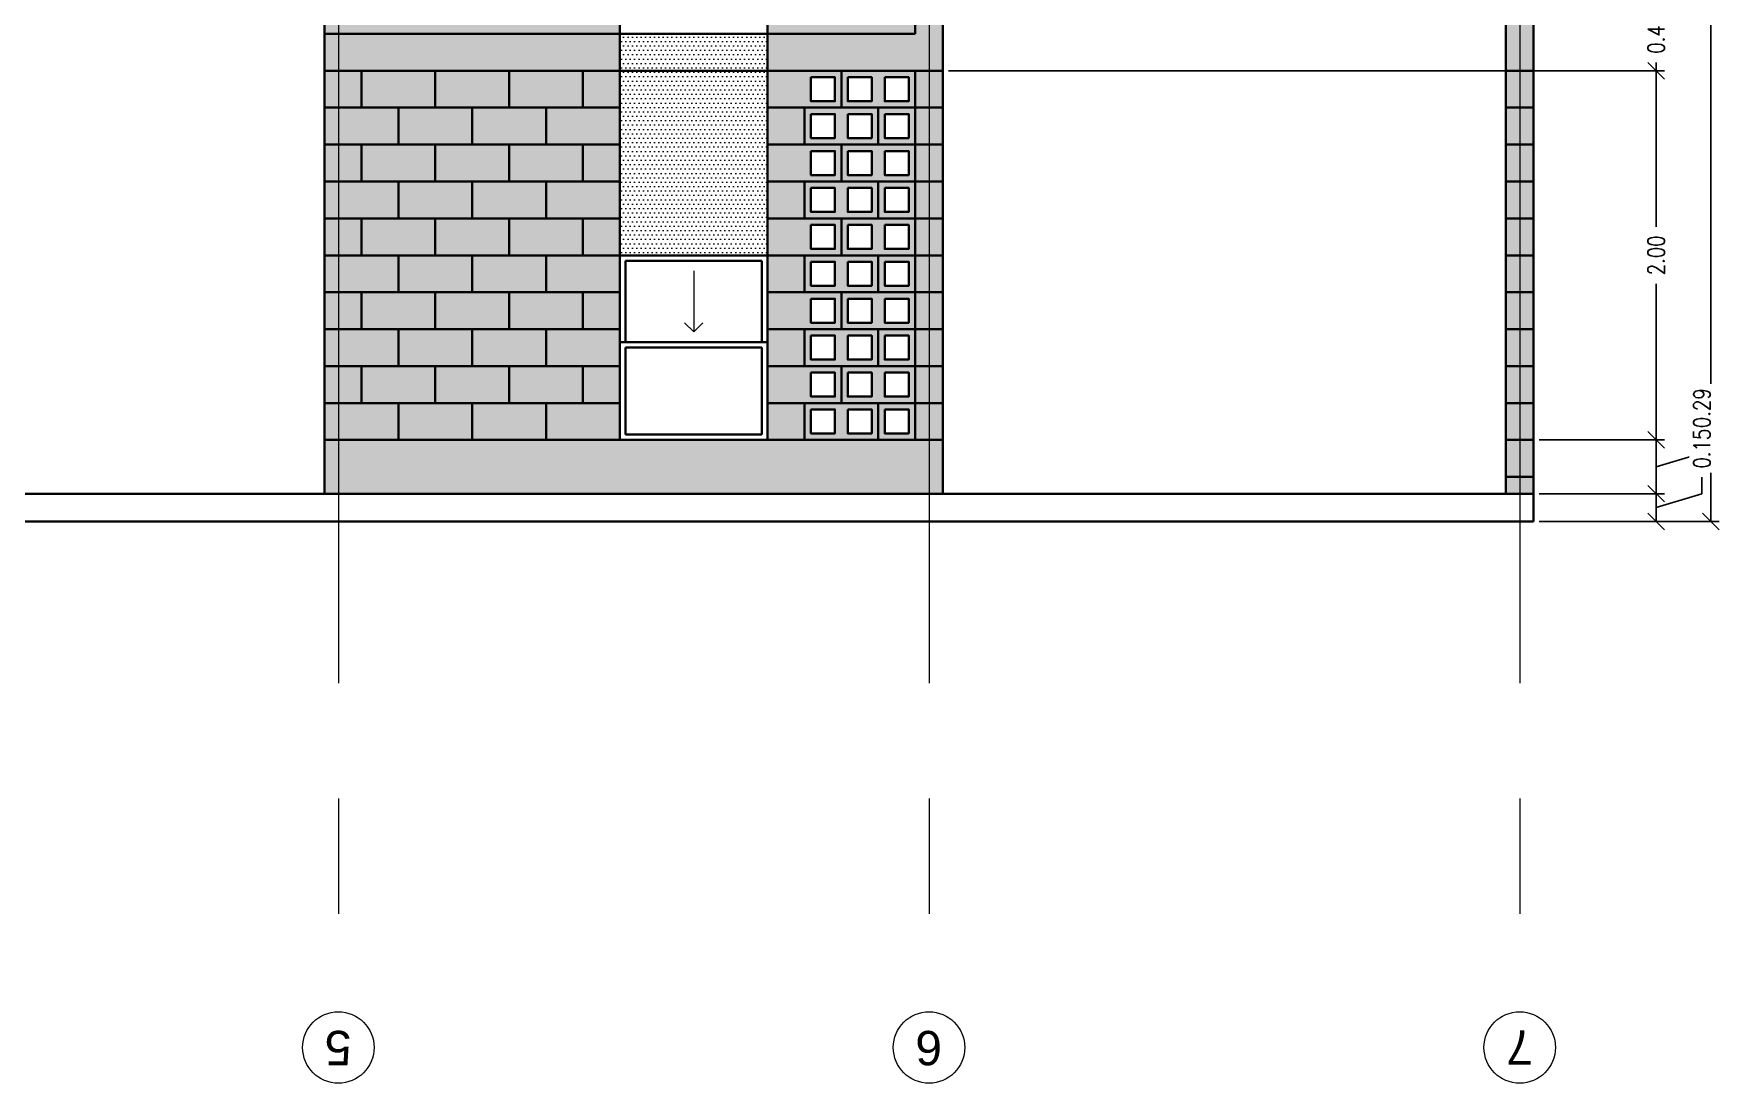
# Model space of a CAD drawing. Header units: metres. Extents: x -255 to -21, y -382 to -241.
# Drawn here: x -32.32 to -23.17, y -270.99 to -265.3 of the extents above; entities that cross this region are included whole.
import ezdxf

# ---------------------------------------------------------------- set-up
doc = ezdxf.new("R2010")
doc.units = ezdxf.units.M
doc.header["$LTSCALE"] = 5
doc.header["$MEASUREMENT"] = 0
doc.linetypes.add('CENTER2', pattern=[1.125, 0.75, -0.125, 0.125, -0.125])
doc.linetypes.add('HIDDEN', pattern=[0.375, 0.25, -0.125])
doc.layers.get('0').update_dxf_attribs({"color": 30})
for name, color, linetype, lineweight in [('A-ANNO-DIMS', 3, 'Continuous', 18), ('A-ANNO-SYMB', 3, 'Continuous', 18), ('A-ANNO-TEXT', 3, 'Continuous', 18), ('A-ELEV-MBE1', 7, 'Continuous', 35), ('A-ELEV-OVHD', 3, 'HIDDEN', 18), ('A-ELEV-PATT', 8, 'Continuous', 18)]:
    doc.layers.add(name, color=color, linetype=linetype, lineweight=lineweight)
doc.styles.add('E-ROMANS', font='romans.shx', dxfattribs={"width": 0.8})
doc.styles.get("Standard").update_dxf_attribs({"font": 'arial.ttf'})
doc.dimstyles.new('E-0050_TICK_18', dxfattribs={"dimscale": 0.001, "dimtxt": 90, "dimasz": 90, "dimexe": 45, "dimexo": 30, "dimgap": 45, "dimtad": 0, "dimzin": 0, "dimdsep": 46, "dimtxsty": 'E-ROMANS', "dimblk": 'OBLIQUE', "dimcen": 45, "dimclrd": 256, "dimclre": 256, "dimclrt": 256, "dimadec": 0, "dimazin": 0, "dimtfac": 1, "dimtmove": 1, "dimatfit": 3, "dimldrblk": 'OPEN90', "dimfxl": 1, "dimtfill": 1, "dimtolj": 1, "dimtzin": 0, "dimarcsym": 0})
pattern_1 = [(180, (0, 0), (-0.01984375, -0.0396875), [0, -0.0396875])]

# ---------------------------------------------------------------- blocks, each defined once
blk = doc.blocks.new('_Oblique')
at = {"color": 0, "linetype": 'ByBlock', "lineweight": -2}
blk.add_line((-0.5, -0.5), (0.5, 0.5), dxfattribs=at)
blk = doc.blocks.new('*D262')
at = {"layer": 'A-ANNO-DIMS', "lineweight": -2, "transparency": 16777216}
for p, q in [((-24.1633, -260.3012), (-23.1882, -260.3012)), ((-23.2332, -260.3012), (-23.2332, -263.9653)), ((-23.2332, -267.9421), (-23.2332, -264.2781)), ((-24.1633, -267.9421), (-23.1882, -267.9421))]:
    blk.add_line(p, q, dxfattribs=at)
at = {"layer": 'A-ANNO-DIMS', "lineweight": -2, "transparency": 16777216, "xscale": 0.09, "yscale": 0.09, "zscale": 0.09}
for p, rotation in [((-23.2332, -260.3012), 90), ((-23.2332, -267.9421), 270)]:
    blk.add_blockref('_Oblique', p, dxfattribs=dict(at, rotation=rotation))
at = {"layer": 'A-ANNO-DIMS', "transparency": 16777216, "insert": (-23.2332, -264.1217), "char_height": 0.09, "attachment_point": 5, "rotation": 90, "style": 'E-ROMANS', "bg_fill": 3, "box_fill_scale": 1.25, "bg_fill_color": 256, "bg_fill_true_color": 13158600, "bg_fill_transparency": 0}
blk.add_mtext('\\A1;7.64', dxfattribs=at)
blk = doc.blocks.new('_Open90')
at = {"color": 0, "linetype": 'ByBlock', "lineweight": -2}
for p, q in [((0, 0), (-1, 0)), ((-0.5, 0.5), (0, 0)), ((0, 0), (-0.5, -0.5))]:
    blk.add_line(p, q, dxfattribs=at)
blk = doc.blocks.new('*D417')
at = {"layer": 'A-ANNO-DIMS', "lineweight": -2, "transparency": 16777216}
for p, q in [((-27.3633, -265.1012), (-23.4839, -265.1012)), ((-23.5289, -265.1012), (-23.5289, -265.1465)), ((-27.3633, -265.5012), (-23.4839, -265.5012)), ((-23.5289, -265.5012), (-23.5289, -265.4559))]:
    blk.add_line(p, q, dxfattribs=at)
at = {"layer": 'A-ANNO-DIMS', "lineweight": -2, "transparency": 16777216, "xscale": 0.09, "yscale": 0.09, "zscale": 0.09}
for p, rotation in [((-23.5289, -265.1012), 90), ((-23.5289, -265.5012), 270)]:
    blk.add_blockref('_Oblique', p, dxfattribs=dict(at, rotation=rotation))
at = {"layer": 'A-ANNO-DIMS', "transparency": 16777216, "insert": (-23.5289, -265.3012), "char_height": 0.09, "attachment_point": 5, "rotation": 90, "style": 'E-ROMANS', "bg_fill": 3, "box_fill_scale": 1.25, "bg_fill_color": 256, "bg_fill_true_color": 13158600, "bg_fill_transparency": 0}
blk.add_mtext('\\A1;0.40', dxfattribs=at)
blk = doc.blocks.new('*D418')
at = {"layer": 'A-ANNO-DIMS', "lineweight": -2, "transparency": 16777216}
for p, q in [((-27.3633, -265.5012), (-23.4839, -265.5012)), ((-23.5289, -265.5012), (-23.5289, -266.3465)), ((-23.5289, -267.5012), (-23.5289, -266.6559)), ((-24.1633, -267.5012), (-23.4839, -267.5012))]:
    blk.add_line(p, q, dxfattribs=at)
at = {"layer": 'A-ANNO-DIMS', "lineweight": -2, "transparency": 16777216, "xscale": 0.09, "yscale": 0.09, "zscale": 0.09}
for p, rotation in [((-23.5289, -265.5012), 90), ((-23.5289, -267.5012), 270)]:
    blk.add_blockref('_Oblique', p, dxfattribs=dict(at, rotation=rotation))
at = {"layer": 'A-ANNO-DIMS', "transparency": 16777216, "insert": (-23.5289, -266.5012), "char_height": 0.09, "attachment_point": 5, "rotation": 90, "style": 'E-ROMANS', "bg_fill": 3, "box_fill_scale": 1.25, "bg_fill_color": 256, "bg_fill_true_color": 13158600, "bg_fill_transparency": 0}
blk.add_mtext('\\A1;2.00', dxfattribs=at)
blk = doc.blocks.new('*D419')
at = {"layer": 'A-ANNO-DIMS', "lineweight": -2, "transparency": 16777216}
for p, q in [((-24.1633, -267.5012), (-23.4839, -267.5012)), ((-23.5289, -267.5012), (-23.5289, -267.7921)), ((-23.2814, -267.5724), (-23.2814, -267.4824)), ((-23.5289, -267.6467), (-23.2814, -267.5724)), ((-24.1633, -267.7921), (-23.4839, -267.7921))]:
    blk.add_line(p, q, dxfattribs=at)
at = {"layer": 'A-ANNO-DIMS', "lineweight": -2, "transparency": 16777216, "xscale": 0.09, "yscale": 0.09, "zscale": 0.09}
for p, rotation in [((-23.5289, -267.5012), 90), ((-23.5289, -267.7921), 270)]:
    blk.add_blockref('_Oblique', p, dxfattribs=dict(at, rotation=rotation))
at = {"layer": 'A-ANNO-DIMS', "transparency": 16777216, "insert": (-23.2814, -267.3294), "char_height": 0.09, "attachment_point": 5, "rotation": 90, "style": 'E-ROMANS', "bg_fill": 3, "box_fill_scale": 1.25, "bg_fill_color": 256, "bg_fill_true_color": 13158600, "bg_fill_transparency": 0}
blk.add_mtext('\\A1;0.29', dxfattribs=at)
blk = doc.blocks.new('*D420')
at = {"layer": 'A-ANNO-DIMS', "lineweight": -2, "transparency": 16777216}
for p, q in [((-23.2814, -267.7929), (-23.2814, -267.7029)), ((-24.1633, -267.7921), (-23.4839, -267.7921)), ((-23.5289, -267.7921), (-23.5289, -267.9421)), ((-23.5289, -267.8671), (-23.2814, -267.7929)), ((-24.1633, -267.9421), (-23.4839, -267.9421))]:
    blk.add_line(p, q, dxfattribs=at)
at = {"layer": 'A-ANNO-DIMS', "lineweight": -2, "transparency": 16777216, "xscale": 0.09, "yscale": 0.09, "zscale": 0.09}
for p, rotation in [((-23.5289, -267.7921), 90), ((-23.5289, -267.9421), 270)]:
    blk.add_blockref('_Oblique', p, dxfattribs=dict(at, rotation=rotation))
at = {"layer": 'A-ANNO-DIMS', "transparency": 16777216, "insert": (-23.2814, -267.5482), "char_height": 0.09, "attachment_point": 5, "rotation": 90, "style": 'E-ROMANS', "bg_fill": 3, "box_fill_scale": 1.25, "bg_fill_color": 256, "bg_fill_true_color": 13158600, "bg_fill_transparency": 0}
blk.add_mtext('\\A1;0.15', dxfattribs=at)

msp = doc.modelspace()

# ---------------------------------------------------------------- hatches: boundary and pattern name
at = {"layer": 'A-ELEV-PATT'}
h = msp.add_hatch(dxfattribs=at)
h.set_pattern_fill('DOTS', color=256, scale=0.015, style=0)
h.set_pattern_definition([(180, (0, 0), (-0.01190625, -0.0238125), [0, -0.0238125])])
h.paths.add_polyline_path([(-29.1433, -266.5012), (-28.3433, -266.5012), (-28.3433, -265.3012), (-29.1433, -265.3012)])

# ---------------------------------------------------------------- linework, layer by layer
at = {"layer": 'A-ANNO-SYMB', "linetype": 'CENTER2'}
for p, q in [((-30.6683, -259.4428), (-30.6683, -270.5982)), ((-27.4683, -259.4428), (-27.4683, -270.5982)), ((-24.2683, -259.4428), (-24.2683, -270.5982))]:
    msp.add_line(p, q, dxfattribs=at)
for centre in [(-30.6683, -270.7917), (-27.4683, -270.7917), (-24.2683, -270.7917)]:
    msp.add_circle(centre, 0.1935, dxfattribs=at)
at = {"layer": 'A-ELEV-MBE1'}
for p, q in [((-30.7433, -267.7921), (-30.7433, -262.9012)), ((-27.3933, -267.7921), (-27.3933, -262.9012)), ((-24.3433, -267.7921), (-24.3433, -262.9012)), ((-29.1433, -265.3012), (-29.1433, -263.9012)), ((-28.3433, -265.3012), (-28.3433, -263.9012)), ((-27.5433, -265.3012), (-27.5433, -265.1012)), ((-27.5433, -265.3012), (-30.7433, -265.3012)), ((-29.1433, -267.5012), (-29.1433, -265.3012)), ((-29.1433, -265.3012), (-28.3433, -265.3012)), ((-28.3433, -267.5012), (-28.3433, -265.3012)), ((-27.3933, -265.5012), (-30.7433, -265.5012)), ((-30.5433, -265.7012), (-30.5433, -265.5012)), ((-30.1433, -265.7012), (-30.1433, -265.5012)), ((-29.7433, -265.7012), (-29.7433, -265.5012)), ((-29.3433, -265.7012), (-29.3433, -265.5012)), ((-27.9433, -265.5012), (-27.9433, -265.7012)), ((-27.5433, -265.5012), (-27.5433, -267.5012)), ((-30.7433, -265.7012), (-29.1433, -265.7012)), ((-30.3433, -265.9012), (-30.3433, -265.7012)), ((-29.9433, -265.9012), (-29.9433, -265.7012)), ((-29.5433, -265.9012), (-29.5433, -265.7012)), ((-28.3433, -265.7012), (-27.5433, -265.7012)), ((-28.1432, -265.7012), (-28.1432, -265.9012)), ((-27.7432, -265.7012), (-27.7432, -265.9012)), ((-27.5433, -265.7012), (-27.3933, -265.7012)), ((-30.7433, -265.9012), (-29.1433, -265.9012)), ((-30.5433, -266.1012), (-30.5433, -265.9012)), ((-30.1433, -266.1012), (-30.1433, -265.9012)), ((-29.7433, -266.1012), (-29.7433, -265.9012)), ((-29.3433, -266.1012), (-29.3433, -265.9012)), ((-28.3433, -265.9012), (-27.5433, -265.9012)), ((-27.9433, -265.9012), (-27.9433, -266.1012)), ((-27.5433, -265.9012), (-27.3933, -265.9012)), ((-30.7433, -266.1012), (-29.1433, -266.1012)), ((-30.3433, -266.3012), (-30.3433, -266.1012)), ((-29.9433, -266.3012), (-29.9433, -266.1012)), ((-29.5433, -266.3012), (-29.5433, -266.1012)), ((-28.3433, -266.1012), (-27.5433, -266.1012)), ((-28.1432, -266.1012), (-28.1432, -266.3012)), ((-28.1432, -266.1012), (-28.1432, -266.3012)), ((-27.7432, -266.1012), (-27.7432, -266.3012)), ((-27.7432, -266.1012), (-27.7432, -266.3012)), ((-27.5433, -266.1012), (-27.3933, -266.1012)), ((-30.7433, -266.3012), (-29.1433, -266.3012)), ((-30.5433, -266.5012), (-30.5433, -266.3012)), ((-30.1433, -266.5012), (-30.1433, -266.3012)), ((-29.7433, -266.5012), (-29.7433, -266.3012)), ((-29.3433, -266.5012), (-29.3433, -266.3012)), ((-28.3433, -266.3012), (-27.5433, -266.3012)), ((-27.9433, -266.3012), (-27.9433, -266.5012)), ((-27.9433, -266.3012), (-27.9433, -266.5012)), ((-27.5433, -266.3012), (-27.3933, -266.3012)), ((-30.7433, -266.5012), (-29.1433, -266.5012)), ((-30.3433, -266.7012), (-30.3433, -266.5012)), ((-29.9433, -266.7012), (-29.9433, -266.5012)), ((-29.5433, -266.7012), (-29.5433, -266.5012)), ((-29.1433, -266.5012), (-28.3433, -266.5012)), ((-28.3433, -266.5012), (-27.5433, -266.5012)), ((-28.1432, -266.5012), (-28.1432, -266.7012)), ((-28.1432, -266.5012), (-28.1432, -266.7012)), ((-27.7432, -266.5012), (-27.7432, -266.7012)), ((-27.7432, -266.5012), (-27.7432, -266.7012)), ((-27.5433, -266.5012), (-27.3933, -266.5012)), ((-29.1133, -266.5312), (-28.3733, -266.5312)), ((-29.1133, -266.9712), (-29.1133, -266.5312)), ((-28.3733, -266.9712), (-28.3733, -266.5312)), ((-30.7433, -266.7012), (-29.1433, -266.7012)), ((-30.5433, -266.9012), (-30.5433, -266.7012)), ((-30.1433, -266.9012), (-30.1433, -266.7012)), ((-29.7433, -266.9012), (-29.7433, -266.7012)), ((-29.3433, -266.9012), (-29.3433, -266.7012)), ((-28.3433, -266.7012), (-27.5433, -266.7012)), ((-27.9433, -266.7012), (-27.9433, -266.9012)), ((-27.9433, -266.7012), (-27.9433, -266.9012)), ((-27.5433, -266.7012), (-27.3933, -266.7012)), ((-30.7433, -266.9012), (-29.1433, -266.9012)), ((-30.3433, -267.1012), (-30.3433, -266.9012)), ((-29.9433, -267.1012), (-29.9433, -266.9012)), ((-29.5433, -267.1012), (-29.5433, -266.9012)), ((-28.3433, -266.9012), (-27.5433, -266.9012)), ((-28.1432, -266.9012), (-28.1432, -267.1012)), ((-28.1432, -266.9012), (-28.1432, -267.1012)), ((-27.7432, -266.9012), (-27.7432, -267.1012)), ((-27.7432, -266.9012), (-27.7432, -267.1012)), ((-27.5433, -266.9012), (-27.3933, -266.9012)), ((-29.1133, -267.4712), (-29.1133, -267.0012)), ((-28.3733, -267.4712), (-28.3733, -267.0012)), ((-30.7433, -267.1012), (-29.1433, -267.1012)), ((-30.5433, -267.3012), (-30.5433, -267.1012)), ((-30.1433, -267.3012), (-30.1433, -267.1012)), ((-29.7433, -267.3012), (-29.7433, -267.1012)), ((-29.3433, -267.3012), (-29.3433, -267.1012)), ((-28.3433, -267.1012), (-27.5433, -267.1012)), ((-27.9433, -267.1012), (-27.9433, -267.3012)), ((-27.9433, -267.1012), (-27.9433, -267.3012)), ((-27.5433, -267.1012), (-27.3933, -267.1012)), ((-30.7433, -267.3012), (-29.1433, -267.3012)), ((-30.3433, -267.5012), (-30.3433, -267.3012)), ((-29.9433, -267.5012), (-29.9433, -267.3012)), ((-29.5433, -267.5012), (-29.5433, -267.3012)), ((-28.3433, -267.3012), (-27.5433, -267.3012)), ((-28.1432, -267.3012), (-28.1432, -267.5012)), ((-28.1432, -267.3012), (-28.1432, -267.5012)), ((-27.7432, -267.3012), (-27.7432, -267.5012)), ((-27.7432, -267.3012), (-27.7432, -267.5012)), ((-27.5433, -267.3012), (-27.3933, -267.3012)), ((-30.7433, -267.5012), (-29.1433, -267.5012)), ((-29.1433, -267.5012), (-28.3433, -267.5012)), ((-29.1133, -267.4712), (-28.3733, -267.4712)), ((-28.3433, -267.5012), (-27.5433, -267.5012)), ((-27.5433, -267.5012), (-27.3933, -267.5012)), ((-43.5433, -267.7921), (-24.1933, -267.7921)), ((-24.1933, -267.7921), (-24.1933, -267.9421)), ((-43.5433, -267.9421), (-24.1933, -267.9421))]:
    msp.add_line(p, q, dxfattribs=at)
for points in [[(-28.3433, -267.5012), (-29.1433, -267.5012), (-29.1433, -263.9012), (-28.3433, -263.9012)], [(-28.1083, -265.5362), (-27.9783, -265.5362), (-27.9783, -265.6662), (-28.1083, -265.6662)], [(-27.9083, -265.5362), (-27.7783, -265.5362), (-27.7783, -265.6662), (-27.9083, -265.6662)], [(-27.7083, -265.5362), (-27.5783, -265.5362), (-27.5783, -265.6662), (-27.7083, -265.6662)], [(-28.1083, -265.7362), (-27.9783, -265.7362), (-27.9783, -265.8662), (-28.1083, -265.8662)], [(-27.9083, -265.7362), (-27.7783, -265.7362), (-27.7783, -265.8662), (-27.9083, -265.8662)], [(-27.7083, -265.7362), (-27.5783, -265.7362), (-27.5783, -265.8662), (-27.7083, -265.8662)], [(-28.1083, -265.9362), (-27.9783, -265.9362), (-27.9783, -266.0662), (-28.1083, -266.0662)], [(-27.9083, -265.9362), (-27.7783, -265.9362), (-27.7783, -266.0662), (-27.9083, -266.0662)], [(-27.7083, -265.9362), (-27.5783, -265.9362), (-27.5783, -266.0662), (-27.7083, -266.0662)], [(-28.1083, -266.1362), (-27.9783, -266.1362), (-27.9783, -266.2662), (-28.1083, -266.2662)], [(-27.9083, -266.1362), (-27.7783, -266.1362), (-27.7783, -266.2662), (-27.9083, -266.2662)], [(-27.7083, -266.1362), (-27.5783, -266.1362), (-27.5783, -266.2662), (-27.7083, -266.2662)], [(-28.1083, -266.3362), (-27.9783, -266.3362), (-27.9783, -266.4662), (-28.1083, -266.4662)], [(-27.9083, -266.3362), (-27.7783, -266.3362), (-27.7783, -266.4662), (-27.9083, -266.4662)], [(-27.7083, -266.3362), (-27.5783, -266.3362), (-27.5783, -266.4662), (-27.7083, -266.4662)], [(-28.1083, -266.5362), (-27.9783, -266.5362), (-27.9783, -266.6662), (-28.1083, -266.6662)], [(-27.9083, -266.5362), (-27.7783, -266.5362), (-27.7783, -266.6662), (-27.9083, -266.6662)], [(-27.7083, -266.5362), (-27.5783, -266.5362), (-27.5783, -266.6662), (-27.7083, -266.6662)], [(-28.1083, -266.7362), (-27.9783, -266.7362), (-27.9783, -266.8662), (-28.1083, -266.8662)], [(-27.9083, -266.7362), (-27.7783, -266.7362), (-27.7783, -266.8662), (-27.9083, -266.8662)], [(-27.7083, -266.7362), (-27.5783, -266.7362), (-27.5783, -266.8662), (-27.7083, -266.8662)], [(-28.1083, -266.9362), (-27.9783, -266.9362), (-27.9783, -267.0662), (-28.1083, -267.0662)], [(-27.9083, -266.9362), (-27.7783, -266.9362), (-27.7783, -267.0662), (-27.9083, -267.0662)], [(-27.7083, -266.9362), (-27.5783, -266.9362), (-27.5783, -267.0662), (-27.7083, -267.0662)], [(-28.1083, -267.1362), (-27.9783, -267.1362), (-27.9783, -267.2662), (-28.1083, -267.2662)], [(-27.9083, -267.1362), (-27.7783, -267.1362), (-27.7783, -267.2662), (-27.9083, -267.2662)], [(-27.7083, -267.1362), (-27.5783, -267.1362), (-27.5783, -267.2662), (-27.7083, -267.2662)], [(-28.1083, -267.3362), (-27.9783, -267.3362), (-27.9783, -267.4662), (-28.1083, -267.4662)], [(-27.9083, -267.3362), (-27.7783, -267.3362), (-27.7783, -267.4662), (-27.9083, -267.4662)], [(-27.7083, -267.3362), (-27.5783, -267.3362), (-27.5783, -267.4662), (-27.7083, -267.4662)]]:
    msp.add_lwpolyline(points, close=True, dxfattribs=at)
for points in [[(-28.3433, -266.9712), (-29.1433, -266.9712)], [(-28.3733, -267.0012), (-29.1133, -267.0012)]]:
    msp.add_lwpolyline(points, dxfattribs=at)
at = {"layer": 'A-ELEV-OVHD'}
for points in [[(-28.7433, -266.5856), (-28.7433, -266.9161)], [(-28.7933, -266.8661), (-28.7433, -266.9161)], [(-28.6933, -266.8661), (-28.7433, -266.9161)]]:
    msp.add_lwpolyline(points, dxfattribs=at)

# ---------------------------------------------------------------- texts
at = {"layer": 'A-ANNO-TEXT', "char_height": 0.186083, "attachment_point": 5, "rotation": 180}
for s, insert in [('{\\fArial|b0|i0|c0|p34;5}', (-30.6697, -270.7933)), ('{\\fArial|b0|i0|c0|p34;6}', (-27.4695, -270.7937)), ('{\\fArial|b0|i0|c0|p34;7}', (-24.2683, -270.7917))]:
    msp.add_mtext(s, dxfattribs=dict(at, insert=insert))

# ---------------------------------------------------------------- next in the draw order: dimensions: what is measured, and where the dimension line sits
at = {"layer": 'A-ANNO-DIMS', "color": 8}
dim = msp.add_linear_dim(base=(-23.2332, -267.9421), p1=(-24.1933, -260.3012), p2=(-24.1933, -267.9421), angle=270, dimstyle='E-0050_TICK_18', dxfattribs=at)
dim.commit()
dim.dimension.update_dxf_attribs({"geometry": '*D262', "text_midpoint": (-23.2332, -264.1217)})

# ---------------------------------------------------------------- next in the draw order: linework, layer by layer
at = {"layer": 'A-ELEV-MBE1'}
msp.add_line((-24.1933, -267.7921), (-24.1933, -260.1012), dxfattribs=at)

# ---------------------------------------------------------------- next in the draw order: dimensions: what is measured, and where the dimension line sits
at = {"layer": 'A-ANNO-DIMS'}
dim = msp.add_linear_dim(base=(-23.5289, -265.5012), p1=(-27.3933, -265.1012), p2=(-27.3933, -265.5012), angle=270, dimstyle='E-0050_TICK_18', dxfattribs=at)
dim.commit()
dim.dimension.update_dxf_attribs({"geometry": '*D417', "text_midpoint": (-23.5289, -265.3012)})

# ---------------------------------------------------------------- next in the draw order: dimensions: what is measured, and where the dimension line sits
dim = msp.add_linear_dim(base=(-23.5289, -267.5012), p1=(-27.3933, -265.5012), p2=(-24.1933, -267.5012), angle=270, dimstyle='E-0050_TICK_18', dxfattribs=at)
dim.commit()
dim.dimension.update_dxf_attribs({"geometry": '*D418', "text_midpoint": (-23.5289, -266.5012)})

# ---------------------------------------------------------------- next in the draw order: hatches: boundary and pattern name
at = {"layer": 'A-ELEV-PATT'}
h = msp.add_hatch(dxfattribs=at)
h.set_pattern_fill('DOTS', color=256, scale=0.025, style=0)
h.set_pattern_definition(pattern_1)
h.paths.add_polyline_path([(-30.7433, -267.7921), (-27.3933, -267.7921), (-27.3933, -262.9012), (-30.7433, -262.9012)])
h.paths.add_polyline_path([(-29.1433, -263.9012), (-28.3433, -263.9012), (-28.3433, -267.5012), (-29.1433, -267.5012)], flags=16)
h.paths.add_polyline_path([(-28.1083, -265.7362), (-27.9783, -265.7362), (-27.9783, -265.8662), (-28.1083, -265.8662)], flags=16)
h.paths.add_polyline_path([(-28.1083, -265.6662), (-28.1083, -265.5362), (-27.9783, -265.5362), (-27.9783, -265.6662)], flags=16)
h.paths.add_polyline_path([(-28.1083, -265.9362), (-27.9783, -265.9362), (-27.9783, -266.0662), (-28.1083, -266.0662)], flags=16)
h.paths.add_polyline_path([(-28.1083, -266.1362), (-27.9783, -266.1362), (-27.9783, -266.2662), (-28.1083, -266.2662)], flags=16)
h.paths.add_polyline_path([(-28.1083, -266.3362), (-27.9783, -266.3362), (-27.9783, -266.4662), (-28.1083, -266.4662)], flags=16)
h.paths.add_polyline_path([(-28.1083, -266.5362), (-27.9783, -266.5362), (-27.9783, -266.6662), (-28.1083, -266.6662)], flags=16)
h.paths.add_polyline_path([(-27.9083, -265.7362), (-27.7783, -265.7362), (-27.7783, -265.8662), (-27.9083, -265.8662)], flags=16)
h.paths.add_polyline_path([(-27.9083, -265.6662), (-27.9083, -265.5362), (-27.7783, -265.5362), (-27.7783, -265.6662)], flags=16)
h.paths.add_polyline_path([(-27.9083, -265.9362), (-27.7783, -265.9362), (-27.7783, -266.0662), (-27.9083, -266.0662)], flags=16)
h.paths.add_polyline_path([(-27.9083, -266.1362), (-27.7783, -266.1362), (-27.7783, -266.2662), (-27.9083, -266.2662)], flags=16)
h.paths.add_polyline_path([(-28.1083, -266.7362), (-27.9783, -266.7362), (-27.9783, -266.8662), (-28.1083, -266.8662)], flags=16)
h.paths.add_polyline_path([(-27.9083, -266.3362), (-27.7783, -266.3362), (-27.7783, -266.4662), (-27.9083, -266.4662)], flags=16)
h.paths.add_polyline_path([(-27.9083, -266.5362), (-27.7783, -266.5362), (-27.7783, -266.6662), (-27.9083, -266.6662)], flags=16)
h.paths.add_polyline_path([(-28.1083, -266.9362), (-27.9783, -266.9362), (-27.9783, -267.0662), (-28.1083, -267.0662)], flags=16)
h.paths.add_polyline_path([(-27.7083, -265.7362), (-27.5783, -265.7362), (-27.5783, -265.8662), (-27.7083, -265.8662)], flags=16)
h.paths.add_polyline_path([(-27.7083, -265.6662), (-27.7083, -265.5362), (-27.5783, -265.5362), (-27.5783, -265.6662)], flags=16)
h.paths.add_polyline_path([(-27.7083, -265.9362), (-27.5783, -265.9362), (-27.5783, -266.0662), (-27.7083, -266.0662)], flags=16)
h.paths.add_polyline_path([(-27.9083, -266.7362), (-27.7783, -266.7362), (-27.7783, -266.8662), (-27.9083, -266.8662)], flags=16)
h.paths.add_polyline_path([(-27.7083, -266.1362), (-27.5783, -266.1362), (-27.5783, -266.2662), (-27.7083, -266.2662)], flags=16)
h.paths.add_polyline_path([(-28.1083, -267.1362), (-27.9783, -267.1362), (-27.9783, -267.2662), (-28.1083, -267.2662)], flags=16)
h.paths.add_polyline_path([(-27.7083, -266.3362), (-27.5783, -266.3362), (-27.5783, -266.4662), (-27.7083, -266.4662)], flags=16)
h.paths.add_polyline_path([(-27.9083, -266.9362), (-27.7783, -266.9362), (-27.7783, -267.0662), (-27.9083, -267.0662)], flags=16)
h.paths.add_polyline_path([(-27.7083, -266.5362), (-27.5783, -266.5362), (-27.5783, -266.6662), (-27.7083, -266.6662)], flags=16)
h.paths.add_polyline_path([(-28.1083, -267.3362), (-27.9783, -267.3362), (-27.9783, -267.4662), (-28.1083, -267.4662)], flags=16)
h.paths.add_polyline_path([(-27.7083, -266.7362), (-27.5783, -266.7362), (-27.5783, -266.8662), (-27.7083, -266.8662)], flags=16)
h.paths.add_polyline_path([(-27.9083, -267.1362), (-27.7783, -267.1362), (-27.7783, -267.2662), (-27.9083, -267.2662)], flags=16)
h.paths.add_polyline_path([(-27.7083, -266.9362), (-27.5783, -266.9362), (-27.5783, -267.0662), (-27.7083, -267.0662)], flags=16)
h.paths.add_polyline_path([(-27.9083, -267.3362), (-27.7783, -267.3362), (-27.7783, -267.4662), (-27.9083, -267.4662)], flags=16)
h.paths.add_polyline_path([(-27.7083, -267.1362), (-27.5783, -267.1362), (-27.5783, -267.2662), (-27.7083, -267.2662)], flags=16)
h.paths.add_polyline_path([(-27.7083, -267.3362), (-27.5783, -267.3362), (-27.5783, -267.4662), (-27.7083, -267.4662)], flags=16)

# ---------------------------------------------------------------- next in the draw order: linework, layer by layer
at = {"layer": 'A-ELEV-MBE1'}
for p, q in [((-24.3433, -265.5012), (-24.1933, -265.5012)), ((-24.3433, -265.7012), (-24.1933, -265.7012)), ((-24.3433, -265.9012), (-24.1933, -265.9012)), ((-24.3433, -266.1012), (-24.1933, -266.1012)), ((-24.3433, -266.3012), (-24.1933, -266.3012)), ((-24.3433, -266.5012), (-24.1933, -266.5012)), ((-24.3433, -266.7012), (-24.1933, -266.7012)), ((-24.3433, -266.9012), (-24.1933, -266.9012)), ((-24.3433, -267.1012), (-24.1933, -267.1012))]:
    msp.add_line(p, q, dxfattribs=at)
msp.add_lwpolyline([(-27.3933, -267.7921), (-30.7433, -267.7921), (-30.7433, -262.9012), (-27.3933, -262.9012)], close=True, dxfattribs=at)

# ---------------------------------------------------------------- next in the draw order: dimensions: what is measured, and where the dimension line sits
at = {"layer": 'A-ANNO-DIMS'}
dim = msp.add_linear_dim(base=(-23.5289, -267.7921), p1=(-24.1933, -267.5012), p2=(-24.1933, -267.7921), angle=270, dimstyle='E-0050_TICK_18', dxfattribs=at)
dim.commit()
dim.dimension.update_dxf_attribs({"geometry": '*D419', "text_midpoint": (-23.2814, -267.4374)})

# ---------------------------------------------------------------- next in the draw order: linework, layer by layer
at = {"layer": 'A-ELEV-MBE1'}
msp.add_line((-24.3433, -267.3012), (-24.1933, -267.3012), dxfattribs=at)

# ---------------------------------------------------------------- next in the draw order: dimensions: what is measured, and where the dimension line sits
at = {"layer": 'A-ANNO-DIMS'}
dim = msp.add_linear_dim(base=(-23.5289, -267.9421), p1=(-24.1933, -267.7921), p2=(-24.1933, -267.9421), angle=270, dimstyle='E-0050_TICK_18', dxfattribs=at)
dim.commit()
dim.dimension.update_dxf_attribs({"geometry": '*D420', "text_midpoint": (-23.2814, -267.6579)})

# ---------------------------------------------------------------- next in the draw order: hatches: boundary and pattern name
at = {"layer": 'A-ELEV-PATT'}
h = msp.add_hatch(dxfattribs=at)
h.set_pattern_fill('DOTS', color=256, scale=0.025, style=0)
h.set_pattern_definition(pattern_1)
h.paths.add_polyline_path([(-24.3433, -267.5012), (-24.1933, -267.5012), (-24.1933, -262.9012), (-24.3433, -262.9012)])
h.paths.add_polyline_path([(-24.3433, -267.7921), (-24.1933, -267.7921), (-24.1933, -267.5012), (-24.3433, -267.5012)])

# ---------------------------------------------------------------- next in the draw order: linework, layer by layer
at = {"layer": 'A-ELEV-MBE1'}
for p, q in [((-24.3433, -267.5012), (-24.1933, -267.5012)), ((-24.3433, -267.7012), (-24.1933, -267.7012))]:
    msp.add_line(p, q, dxfattribs=at)
msp.add_lwpolyline([(-24.3433, -267.5012), (-24.1933, -267.5012)], dxfattribs=at)

doc.saveas('drawing.dxf')
